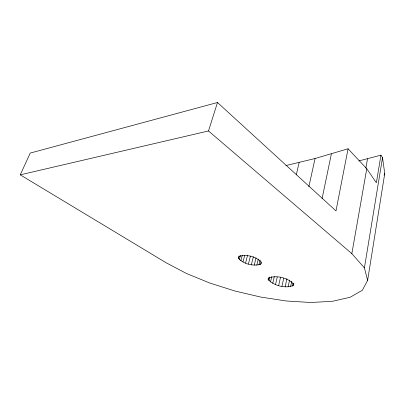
<?xml version="1.0" encoding="UTF-8"?>
<svg xmlns="http://www.w3.org/2000/svg" width="405" height="405" viewBox="0 0 405 405"><rect width="100%" height="100%" fill="white"/><g stroke="black" fill="none" stroke-linecap="round" stroke-linejoin="round"><path stroke-width="0.61" d="M268.161 279.49L268.252 278.397C275.425 274.474 288.684 277.951 293.706 284.264L293.488 285.338C285.55 288.866 273.988 285.834 268.161 279.49L268.596 277.653M285.94 165.554L315.065 158.507L348.062 148.772L335.988 210.899L217.485 102.511L30.228 153.07L20.25 174.844L166.08 262.744L186.624 273.552L209.952 283.09L235.011 291.028L260.815 297.083L286.37 300.991L310.594 302.489L332.277 301.33L350.041 297.3L362.353 290.289L367.618 280.371L384.75 173.527L382.528 157.646L380.948 155.15L358.941 160.906M367.618 280.371L364.414 267.902L382.528 157.646M380.948 155.15L376.361 182.797L366.768 168.718L348.062 148.772M364.414 267.902L351.844 253.621L366.768 168.718M365.882 168.045L367.522 158.775M322.112 198.536L331.361 153.93M292.42 286.163L293.088 283.075M293.488 285.338L293.888 283.49M290.582 286.689L291.782 281.156M288.107 286.887L289.59 280.103M285.16 286.745L286.927 278.756M308.868 186.665L315.065 158.507M281.941 286.284L283.738 278.255M278.66 285.525L280.478 277.506M275.527 284.518L277.223 277.121M272.747 283.333L274.307 276.59M270.494 282.047L271.785 276.519M296.293 174.788L299.138 162.552M268.93 280.736L269.796 277.04M260.486 264.354L261.311 263.508L261.362 262.445C256.38 256.441 246.579 254.173 239.198 256.355L238.469 257.236L238.52 258.319C243.623 264.141 253.105 266.343 260.486 264.354L261.083 261.913M258.952 264.921L260.152 260.015M256.816 265.179L258.324 259.063M254.234 265.113L256.051 257.793M251.368 264.728L253.368 256.75M248.412 264.05L250.427 256.081M245.552 263.128L247.587 255.16M242.98 262.02L244.706 255.327M240.859 260.795L242.281 255.312M238.52 258.319L239.158 255.889M239.34 259.534L240.454 255.256M20.25 174.844L208.504 130.962L217.485 102.511M384.056 175.223L384.75 173.527M208.504 130.962L351.844 253.621"/></g></svg>
